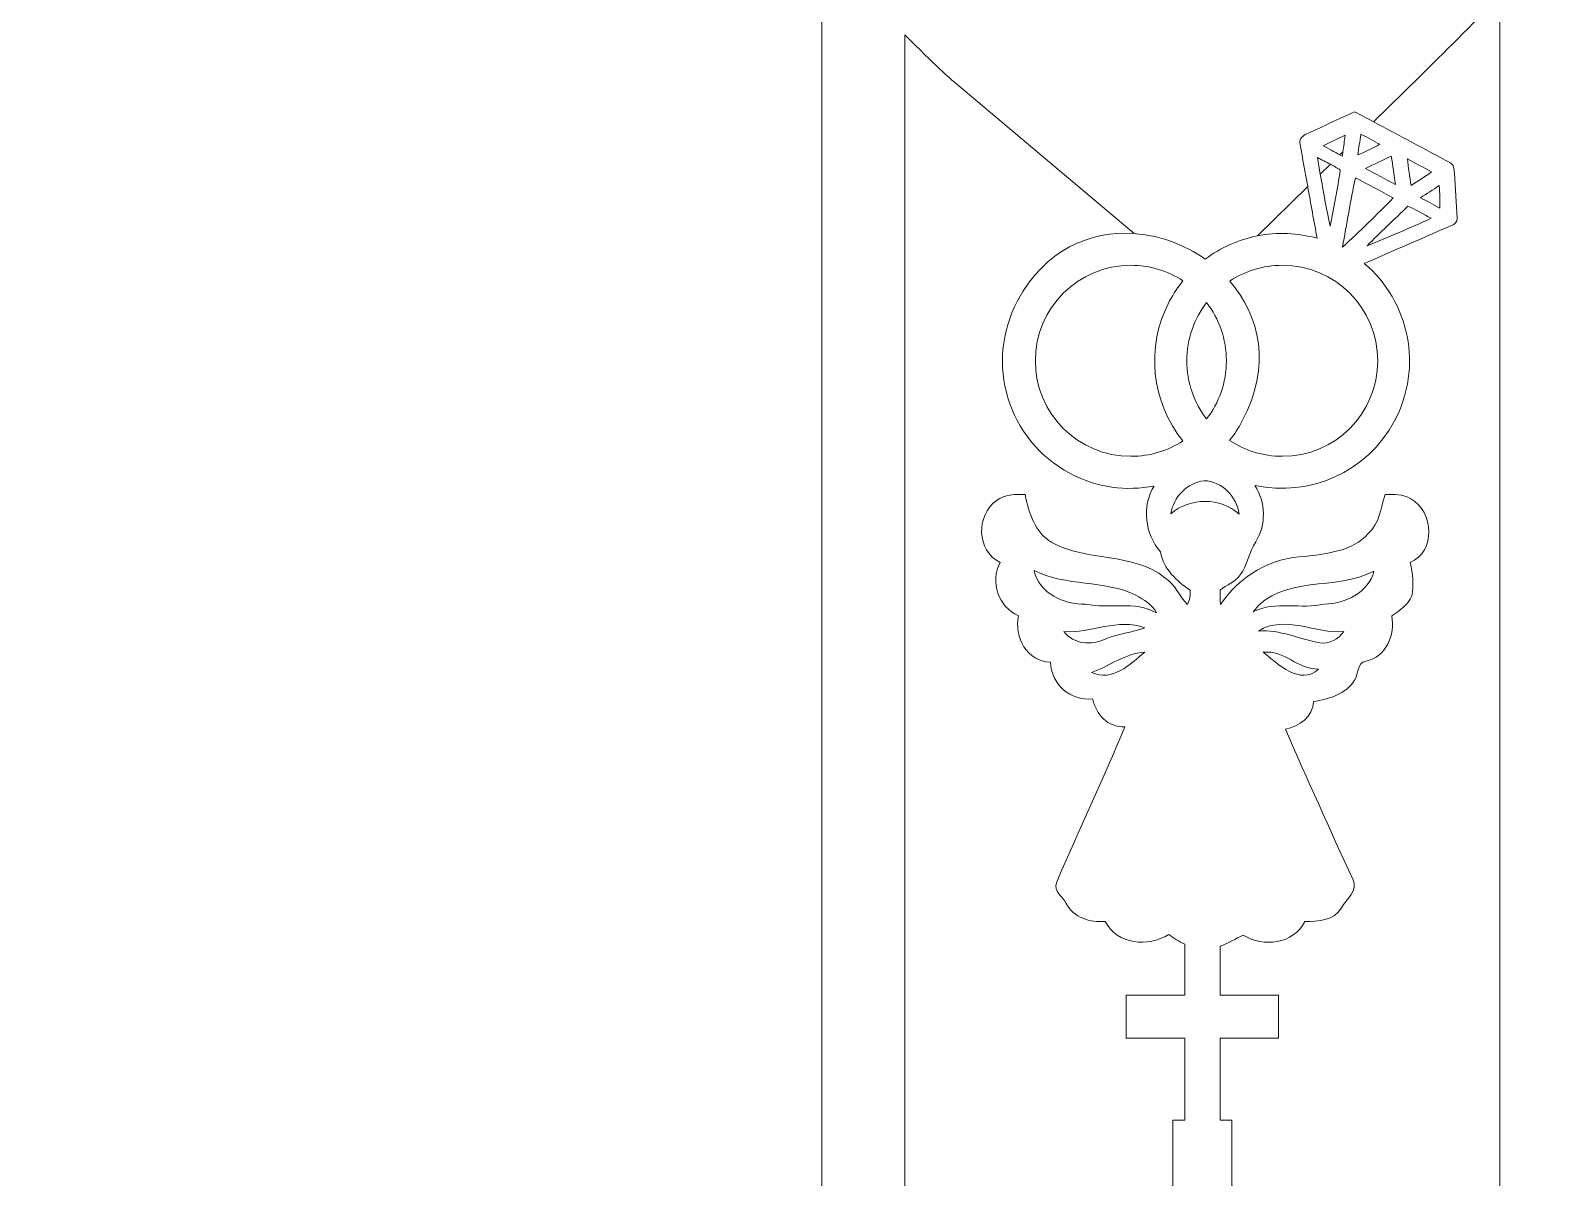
# Model space of a CAD drawing. Header units: millimetres. Extents: x -155 to 313, y -95 to 278.
# Drawn here: x -155.3 to -8.6, y 16.1 to 127.6 of the extents above; entities that cross this region are included whole.
import ezdxf

# ---------------------------------------------------------------- set-up
doc = ezdxf.new("R2010")
doc.units = ezdxf.units.MM
doc.header["$MEASUREMENT"] = 0
doc.layers.add('Layer 1', color=7, linetype='Continuous')

msp = doc.modelspace()

# ---------------------------------------------------------------- linework, layer by layer
at = {"layer": 'Layer 1', "color": 250, "lineweight": 20}
for points, knots in [([(-73.4549, 213.1171), (-73.4549, 213.1171), (-73.4549, 252.0068), (-73.4549, 252.0068), (-73.4549, 252.0068), (-73.4549, 258.2645), (-68.3312, 263.3881), (-62.0684, 263.3881), (-62.0684, 263.3881), (-62.0684, 263.3881), (-60.0864, 263.3881), (-60.0864, 263.3881), (-60.0864, 263.3881), (-59.4734, 271.3571), (-51.3971, 277.6608), (-41.5278, 277.6608), (-41.5278, 277.6608), (-31.6586, 277.6608), (-23.5874, 271.3571), (-22.9693, 263.3881), (-22.9693, 263.3881), (-22.9693, 263.3881), (-20.9873, 263.3881), (-20.9873, 263.3881), (-20.9873, 263.3881), (-14.7245, 263.3881), (-9.6008, 258.2645), (-9.6008, 252.0068), (-9.6008, 252.0068), (-9.6008, 252.0068), (-9.6008, 213.6228), (-9.6008, 213.6228), (-9.6008, 213.6228), (-7.5115, 213.2806), (-5.3762, 212.6778), (-3.2256, 211.7532), (-3.2256, 211.7532), (5.3921, 208.0599), (11.4659, 202.1036), (14.8323, 195.0285), (14.8323, 195.0285), (14.8323, 195.0285), (45.4261, 195.0285), (45.4261, 195.0285), (45.4261, 195.0285), (52.9506, 195.0285), (59.0908, 188.8986), (59.0908, 181.328), (59.0908, 181.328), (66.7124, 179.1519), (72.2907, 172.1024), (72.2907, 163.7401), (72.2907, 163.7401), (72.2907, 155.3777), (66.7124, 148.3282), (59.0908, 146.1521), (59.0908, 146.1521), (59.0908, 138.6122), (52.9506, 132.472), (45.4261, 132.472), (45.4261, 132.472), (45.4261, 132.472), (-4.564, 132.472), (-4.564, 132.472), (-4.564, 132.472), (-4.564, 132.472), (-4.564, -38.7846), (-4.564, -38.7846), (-4.564, -38.7846), (-4.564, -47.7957), (-11.9404, -55.167), (-20.9515, -55.167), (-20.9515, -55.167), (-20.9515, -55.167), (-22.4278, -55.167), (-22.4278, -55.167), (-22.4278, -55.167), (-22.4278, -55.167), (-22.4278, -59.9637), (-22.4278, -59.9637), (-22.4278, -59.9637), (-35.1629, -59.9637), (-47.8928, -59.9637), (-60.6279, -59.9637), (-60.6279, -59.9637), (-60.6279, -59.9637), (-60.6279, -55.167), (-60.6279, -55.167), (-60.6279, -55.167), (-60.6279, -55.167), (-62.1042, -55.167), (-62.1042, -55.167), (-62.1042, -55.167), (-71.1153, -55.167), (-78.4917, -47.7957), (-78.4917, -38.7846), (-78.4917, -38.7846), (-78.4917, -38.7846), (-78.4917, 132.472), (-78.4917, 132.472), (-78.4917, 132.472), (-95.155, 132.472), (-111.8184, 132.472), (-128.4817, 132.472), (-128.4817, 132.472), (-136.0063, 132.472), (-142.1516, 138.6122), (-142.1516, 146.1521), (-142.1516, 146.1521), (-149.7681, 148.3282), (-155.3464, 155.3777), (-155.3464, 163.7401), (-155.3464, 163.7401), (-155.3464, 172.1024), (-149.7681, 179.1519), (-142.1516, 181.328), (-142.1516, 181.328), (-142.1516, 188.8986), (-136.0063, 195.0285), (-128.4817, 195.0285), (-128.4817, 195.0285), (-128.4817, 195.0285), (-98.1128, 195.0285), (-98.1128, 195.0285), (-98.1128, 195.0285), (-92.9891, 206.3179), (-83.3906, 211.7992), (-73.4549, 213.1171)], [0, 0, 0, 0, 0.03030303, 0.03030303, 0.03030303, 0.03030303, 0.06060606, 0.06060606, 0.06060606, 0.06060606, 0.09090909, 0.09090909, 0.09090909, 0.09090909, 0.12121212, 0.12121212, 0.12121212, 0.12121212, 0.15151515, 0.15151515, 0.15151515, 0.15151515, 0.18181818, 0.18181818, 0.18181818, 0.18181818, 0.21212121, 0.21212121, 0.21212121, 0.21212121, 0.24242424, 0.24242424, 0.24242424, 0.24242424, 0.27272727, 0.27272727, 0.27272727, 0.27272727, 0.3030303, 0.3030303, 0.3030303, 0.3030303, 0.33333333, 0.33333333, 0.33333333, 0.33333333, 0.36363636, 0.36363636, 0.36363636, 0.36363636, 0.39393939, 0.39393939, 0.39393939, 0.39393939, 0.42424242, 0.42424242, 0.42424242, 0.42424242, 0.45454545, 0.45454545, 0.45454545, 0.45454545, 0.48484848, 0.48484848, 0.48484848, 0.48484848, 0.51515152, 0.51515152, 0.51515152, 0.51515152, 0.54545455, 0.54545455, 0.54545455, 0.54545455, 0.57575758, 0.57575758, 0.57575758, 0.57575758, 0.60606061, 0.60606061, 0.60606061, 0.60606061, 0.63636364, 0.63636364, 0.63636364, 0.63636364, 0.66666667, 0.66666667, 0.66666667, 0.66666667, 0.6969697, 0.6969697, 0.6969697, 0.6969697, 0.72727273, 0.72727273, 0.72727273, 0.72727273, 0.75757576, 0.75757576, 0.75757576, 0.75757576, 0.78787879, 0.78787879, 0.78787879, 0.78787879, 0.81818182, 0.81818182, 0.81818182, 0.81818182, 0.84848485, 0.84848485, 0.84848485, 0.84848485, 0.87878788, 0.87878788, 0.87878788, 0.87878788, 0.90909091, 0.90909091, 0.90909091, 0.90909091, 0.93939394, 0.93939394, 0.93939394, 0.93939394, 1, 1, 1, 1]), ([(-38.6519, 15.3637), (-31.4849, 13.5451), (-26.0598, 5.05), (-26.0598, -5.1514), (-26.0598, -5.1514), (-26.0598, -5.7746), (-26.0803, -6.3927), (-26.1211, -7.0006), (-26.1211, -7.0006), (-26.1211, -7.0006), (-23.4597, -7.0006), (-23.4597, -7.0006), (-23.4597, -7.0006), (-23.4597, -7.0006), (-23.4597, -48.5108), (-23.4597, -48.5108), (-23.4597, -48.5108), (-17.3604, -47.5505), (-12.6556, -42.2378), (-12.6556, -35.8779), (-12.6556, -35.8779), (-12.6556, -35.8779), (-12.6556, 130.8731), (-12.6556, 130.8731), (-12.6556, 130.8731), (-15.4499, 127.992), (-18.1062, 125.3408), (-20.4254, 123.0778), (-20.4254, 123.0778), (-20.4254, 123.0778), (-24.9054, 118.6744), (-24.9054, 118.6744), (-24.9054, 118.6744), (-22.4329, 117.3565), (-19.9656, 116.0283), (-17.4881, 114.7155), (-17.4881, 114.7155), (-17.0845, 114.5571), (-17.1049, 114.0514), (-17.0436, 113.6887), (-17.0436, 113.6887), (-16.967, 112.2277), (-16.8853, 110.7616), (-16.7831, 109.3058), (-16.7831, 109.3058), (-16.7525, 108.9584), (-17.0385, 108.7081), (-17.3348, 108.6008), (-17.3348, 108.6008), (-20.1648, 107.3799), (-22.9846, 106.1437), (-25.8095, 104.9177), (-25.8095, 104.9177), (-21.4317, 101.2346), (-20.0729, 94.8747), (-22.8722, 89.6285), (-22.8722, 89.6285), (-25.5388, 84.6325), (-31.1426, 82.2112), (-36.4195, 83.3606), (-36.4195, 83.3606), (-35.3979, 81.7259), (-35.2957, 79.5447), (-36.3429, 77.8896), (-36.3429, 77.8896), (-37.0019, 76.8883), (-37.1449, 75.6419), (-37.8499, 74.6713), (-37.8499, 74.6713), (-38.3249, 73.9715), (-39.1729, 73.7212), (-39.8114, 73.2052), (-39.8114, 73.2052), (-39.8012, 72.7353), (-39.7961, 72.2704), (-39.7808, 71.8004), (-39.7808, 71.8004), (-37.9571, 74.5078), (-34.841, 76.4337), (-31.5155, 76.4592), (-31.5155, 76.4592), (-29.4007, 76.7759), (-26.9385, 76.9445), (-25.4417, 78.6865), (-25.4417, 78.6865), (-24.3128, 79.6264), (-24.2311, 81.1793), (-23.7815, 82.4717), (-23.7815, 82.4717), (-22.9438, 82.4922), (-22.0396, 82.5432), (-21.2938, 82.0733), (-21.2938, 82.0733), (-19.0563, 80.832), (-18.8418, 76.9343), (-21.3602, 75.8718), (-21.3602, 75.8718), (-21.0843, 74.8246), (-21.0128, 73.7161), (-21.1865, 72.6433), (-21.1865, 72.6433), (-21.5594, 71.7749), (-22.3665, 71.1977), (-23.1379, 70.7021), (-23.1379, 70.7021), (-22.7956, 68.8785), (-23.6998, 66.6921), (-25.6563, 66.2937), (-25.6563, 66.2937), (-26.5247, 66.1557), (-26.3459, 65.0472), (-26.7444, 64.4547), (-26.7444, 64.4547), (-27.5872, 63.101), (-29.2525, 62.6106), (-30.7391, 62.3858), (-30.7391, 62.3858), (-30.7544, 60.8993), (-32.149, 59.9696), (-33.472, 59.7039), (-33.472, 59.7039), (-31.3418, 54.8255), (-29.1504, 49.9777), (-26.9283, 45.1401), (-26.9283, 45.1401), (-26.3255, 44.0469), (-27.5361, 43.204), (-28.0265, 42.3356), (-28.0265, 42.3356), (-28.7519, 41.1045), (-30.2997, 41.0228), (-31.5717, 41.0279), (-31.5717, 41.0279), (-32.67, 38.8466), (-35.6277, 38.4533), (-37.5638, 39.7099), (-37.5638, 39.7099), (-38.2943, 39.337), (-39.035, 38.9028), (-39.8166, 38.627), (-39.8166, 38.627), (-39.8166, 38.627), (-39.8166, 33.8609), (-39.8166, 33.8609), (-39.8166, 33.8609), (-39.8166, 33.8609), (-34.1361, 33.8609), (-34.1361, 33.8609), (-34.1361, 33.8609), (-34.1361, 33.8609), (-34.1361, 29.6874), (-34.1361, 29.6874), (-34.1361, 29.6874), (-34.1361, 29.6874), (-39.8166, 29.6874), (-39.8166, 29.6874), (-39.8166, 29.6874), (-39.8166, 29.6874), (-39.8166, 21.744), (-39.8166, 21.744), (-39.8166, 21.744), (-39.8166, 21.744), (-38.6519, 21.744), (-38.6519, 21.744), (-38.6519, 21.744), (-38.6519, 21.744), (-38.6519, 15.3637), (-38.6519, 15.3637)], [0, 0, 0, 0, 0.02325581, 0.02325581, 0.02325581, 0.02325581, 0.04651163, 0.04651163, 0.04651163, 0.04651163, 0.06976744, 0.06976744, 0.06976744, 0.06976744, 0.09302326, 0.09302326, 0.09302326, 0.09302326, 0.11627907, 0.11627907, 0.11627907, 0.11627907, 0.13953488, 0.13953488, 0.13953488, 0.13953488, 0.1627907, 0.1627907, 0.1627907, 0.1627907, 0.18604651, 0.18604651, 0.18604651, 0.18604651, 0.20930233, 0.20930233, 0.20930233, 0.20930233, 0.23255814, 0.23255814, 0.23255814, 0.23255814, 0.25581395, 0.25581395, 0.25581395, 0.25581395, 0.27906977, 0.27906977, 0.27906977, 0.27906977, 0.30232558, 0.30232558, 0.30232558, 0.30232558, 0.3255814, 0.3255814, 0.3255814, 0.3255814, 0.34883721, 0.34883721, 0.34883721, 0.34883721, 0.37209302, 0.37209302, 0.37209302, 0.37209302, 0.39534884, 0.39534884, 0.39534884, 0.39534884, 0.41860465, 0.41860465, 0.41860465, 0.41860465, 0.44186047, 0.44186047, 0.44186047, 0.44186047, 0.46511628, 0.46511628, 0.46511628, 0.46511628, 0.48837209, 0.48837209, 0.48837209, 0.48837209, 0.51162791, 0.51162791, 0.51162791, 0.51162791, 0.53488372, 0.53488372, 0.53488372, 0.53488372, 0.55813953, 0.55813953, 0.55813953, 0.55813953, 0.58139535, 0.58139535, 0.58139535, 0.58139535, 0.60465116, 0.60465116, 0.60465116, 0.60465116, 0.62790698, 0.62790698, 0.62790698, 0.62790698, 0.65116279, 0.65116279, 0.65116279, 0.65116279, 0.6744186, 0.6744186, 0.6744186, 0.6744186, 0.69767442, 0.69767442, 0.69767442, 0.69767442, 0.72093023, 0.72093023, 0.72093023, 0.72093023, 0.74418605, 0.74418605, 0.74418605, 0.74418605, 0.76744186, 0.76744186, 0.76744186, 0.76744186, 0.79069767, 0.79069767, 0.79069767, 0.79069767, 0.81395349, 0.81395349, 0.81395349, 0.81395349, 0.8372093, 0.8372093, 0.8372093, 0.8372093, 0.86046512, 0.86046512, 0.86046512, 0.86046512, 0.88372093, 0.88372093, 0.88372093, 0.88372093, 0.90697674, 0.90697674, 0.90697674, 0.90697674, 0.93023256, 0.93023256, 0.93023256, 0.93023256, 0.95348837, 0.95348837, 0.95348837, 0.95348837, 1, 1, 1, 1]), ([(-59.596, -48.5108), (-59.596, -48.5108), (-59.596, -7.0006), (-59.596, -7.0006), (-59.596, -7.0006), (-59.596, -7.0006), (-56.9346, -7.0006), (-56.9346, -7.0006), (-56.9346, -7.0006), (-56.9754, -6.3927), (-56.9959, -5.7746), (-56.9959, -5.1514), (-56.9959, -5.1514), (-56.9959, 5.05), (-51.5708, 13.5451), (-44.4038, 15.3637), (-44.4038, 15.3637), (-44.4038, 15.3637), (-44.4038, 21.744), (-44.4038, 21.744), (-44.4038, 21.744), (-44.4038, 21.744), (-43.2391, 21.744), (-43.2391, 21.744), (-43.2391, 21.744), (-43.2391, 21.744), (-43.2391, 29.6874), (-43.2391, 29.6874), (-43.2391, 29.6874), (-43.2391, 29.6874), (-48.9196, 29.6874), (-48.9196, 29.6874), (-48.9196, 29.6874), (-48.9196, 29.6874), (-48.9196, 33.8609), (-48.9196, 33.8609), (-48.9196, 33.8609), (-48.9196, 33.8609), (-43.2391, 33.8609), (-43.2391, 33.8609), (-43.2391, 33.8609), (-43.2391, 33.8609), (-43.2391, 38.8313), (-43.2391, 38.8313), (-43.2391, 38.8313), (-43.7908, 39.0714), (-44.3068, 39.3932), (-44.787, 39.7559), (-44.787, 39.7559), (-46.7843, 38.5146), (-49.8187, 38.7496), (-50.9578, 41.0279), (-50.9578, 41.0279), (-52.4137, 40.9053), (-54.033, 41.3804), (-54.7482, 42.7647), (-54.7482, 42.7647), (-55.0394, 43.439), (-56.0457, 43.9652), (-55.6983, 44.7825), (-55.6983, 44.7825), (-53.5682, 49.8653), (-51.1366, 54.8306), (-49.0575, 59.9287), (-49.0575, 59.9287), (-50.733, 59.8521), (-51.8416, 61.1189), (-52.1889, 62.6463), (-52.1889, 62.6463), (-54.3344, 62.4062), (-56.2296, 64.0511), (-56.2756, 66.2068), (-56.2756, 66.2068), (-58.5386, 66.2579), (-59.8412, 68.6333), (-59.3865, 70.7021), (-59.3865, 70.7021), (-61.3481, 71.5961), (-62.1553, 73.9817), (-61.1694, 75.8922), (-61.1694, 75.8922), (-63.4783, 77.0109), (-63.5294, 80.4795), (-61.5116, 81.8996), (-61.5116, 81.8996), (-60.7198, 82.5126), (-59.6879, 82.5126), (-58.7429, 82.4717), (-58.7429, 82.4717), (-58.3598, 80.7094), (-57.8234, 78.7988), (-56.1428, 77.8283), (-56.1428, 77.8283), (-52.7355, 75.9535), (-48.3219, 76.8934), (-45.165, 74.4057), (-45.165, 74.4057), (-44.1689, 73.7569), (-43.7704, 72.6127), (-42.9786, 71.7902), (-42.9786, 71.7902), (-42.7436, 72.2193), (-42.7028, 72.7046), (-42.7079, 73.1848), (-42.7079, 73.1848), (-44.0565, 74.1043), (-45.3029, 75.2281), (-45.589, 76.919), (-45.589, 76.919), (-47.1164, 78.6507), (-47.428, 81.3428), (-46.2122, 83.3095), (-46.2122, 83.3095), (-48.9043, 82.7833), (-51.7854, 83.146), (-54.3957, 84.5406), (-54.3957, 84.5406), (-60.4235, 87.7588), (-62.6967, 95.2579), (-59.4785, 101.2857), (-59.4785, 101.2857), (-56.8273, 106.251), (-52.4341, 108.1155), (-48.1585, 107.8192), (-48.1585, 107.8192), (-48.1585, 107.8192), (-65.8026, 122.6691), (-65.8026, 122.6691), (-65.8026, 122.6691), (-65.8026, 122.6691), (-67.611, 124.2834), (-70.4052, 127.1083), (-70.4052, 127.1083), (-70.4052, 127.1083), (-70.4052, -35.8779), (-70.4052, -35.8779), (-70.4052, -35.8779), (-70.4052, -42.2378), (-65.6953, -47.5505), (-59.596, -48.5108)], [0, 0, 0, 0, 0.02777778, 0.02777778, 0.02777778, 0.02777778, 0.05555556, 0.05555556, 0.05555556, 0.05555556, 0.08333333, 0.08333333, 0.08333333, 0.08333333, 0.11111111, 0.11111111, 0.11111111, 0.11111111, 0.13888889, 0.13888889, 0.13888889, 0.13888889, 0.16666667, 0.16666667, 0.16666667, 0.16666667, 0.19444444, 0.19444444, 0.19444444, 0.19444444, 0.22222222, 0.22222222, 0.22222222, 0.22222222, 0.25, 0.25, 0.25, 0.25, 0.27777778, 0.27777778, 0.27777778, 0.27777778, 0.30555556, 0.30555556, 0.30555556, 0.30555556, 0.33333333, 0.33333333, 0.33333333, 0.33333333, 0.36111111, 0.36111111, 0.36111111, 0.36111111, 0.38888889, 0.38888889, 0.38888889, 0.38888889, 0.41666667, 0.41666667, 0.41666667, 0.41666667, 0.44444444, 0.44444444, 0.44444444, 0.44444444, 0.47222222, 0.47222222, 0.47222222, 0.47222222, 0.5, 0.5, 0.5, 0.5, 0.52777778, 0.52777778, 0.52777778, 0.52777778, 0.55555556, 0.55555556, 0.55555556, 0.55555556, 0.58333333, 0.58333333, 0.58333333, 0.58333333, 0.61111111, 0.61111111, 0.61111111, 0.61111111, 0.63888889, 0.63888889, 0.63888889, 0.63888889, 0.66666667, 0.66666667, 0.66666667, 0.66666667, 0.69444444, 0.69444444, 0.69444444, 0.69444444, 0.72222222, 0.72222222, 0.72222222, 0.72222222, 0.75, 0.75, 0.75, 0.75, 0.77777778, 0.77777778, 0.77777778, 0.77777778, 0.80555556, 0.80555556, 0.80555556, 0.80555556, 0.83333333, 0.83333333, 0.83333333, 0.83333333, 0.86111111, 0.86111111, 0.86111111, 0.86111111, 0.88888889, 0.88888889, 0.88888889, 0.88888889, 0.91666667, 0.91666667, 0.91666667, 0.91666667, 0.94444444, 0.94444444, 0.94444444, 0.94444444, 1, 1, 1, 1]), ([(-26.1467, 117.4535), (-26.2437, 116.7895), (-26.3306, 116.1152), (-26.4379, 115.4511), (-26.4379, 115.4511), (-25.7074, 115.7678), (-24.9973, 116.1203), (-24.2924, 116.4881), (-24.2924, 116.4881), (-24.9003, 116.8252), (-25.5132, 117.1572), (-26.1314, 117.4689), (-26.1314, 117.4689), (-26.1314, 117.4689), (-26.1467, 117.4535), (-26.1467, 117.4535)], [0, 0, 0, 0, 0.2, 0.2, 0.2, 0.2, 0.4, 0.4, 0.4, 0.4, 0.6, 0.6, 0.6, 0.6, 1, 1, 1, 1]), ([(-30.0801, 113.5865), (-29.7838, 111.8957), (-29.4773, 110.2048), (-29.1248, 108.5242), (-29.1248, 108.5242), (-28.757, 110.3325), (-28.3995, 112.1562), (-28.1389, 113.985), (-28.1389, 113.985), (-28.4454, 114.1944), (-28.7673, 114.3783), (-29.0993, 114.552), (-29.0993, 114.552), (-29.0993, 114.552), (-30.0801, 113.5865), (-30.0801, 113.5865)], [0, 0, 0, 0, 0.2, 0.2, 0.2, 0.2, 0.4, 0.4, 0.4, 0.4, 0.6, 0.6, 0.6, 0.6, 1, 1, 1, 1]), ([(-28.1696, 115.4664), (-28.1696, 115.4664), (-27.9448, 115.3438), (-27.9448, 115.3438), (-27.9448, 115.3438), (-27.9244, 115.4766), (-27.9039, 115.6145), (-27.8835, 115.7474), (-27.8835, 115.7474), (-27.8835, 115.7474), (-28.1696, 115.4664), (-28.1696, 115.4664)], [0, 0, 0, 0, 0.25, 0.25, 0.25, 0.25, 0.5, 0.5, 0.5, 0.5, 1, 1, 1, 1]), ([(-25.6869, 114.1484), (-24.7164, 113.6325), (-23.756, 113.091), (-22.7803, 112.5904), (-22.7803, 112.5904), (-22.9029, 113.5099), (-23.0357, 114.4294), (-23.189, 115.3438), (-23.189, 115.3438), (-24.0216, 114.9505), (-24.8543, 114.552), (-25.6869, 114.1484)], [0, 0, 0, 0, 0.25, 0.25, 0.25, 0.25, 0.5, 0.5, 0.5, 0.5, 1, 1, 1, 1]), ([(-21.6258, 115.0628), (-21.5185, 114.2046), (-21.3908, 113.3464), (-21.2682, 112.4882), (-21.2682, 112.4882), (-20.6041, 112.9276), (-19.9196, 113.3413), (-19.2709, 113.8113), (-19.2709, 113.8113), (-20.0525, 114.2353), (-20.834, 114.6542), (-21.6258, 115.0628)], [0, 0, 0, 0, 0.25, 0.25, 0.25, 0.25, 0.5, 0.5, 0.5, 0.5, 1, 1, 1, 1]), ([(-26.6728, 113.2443), (-27.1326, 111.0068), (-27.5157, 108.7489), (-27.9244, 106.5013), (-27.9244, 106.5013), (-26.2335, 108.0389), (-24.604, 109.6531), (-22.9897, 111.2776), (-22.9897, 111.2776), (-24.2157, 111.9417), (-25.4417, 112.5955), (-26.6728, 113.2443)], [0, 0, 0, 0, 0.25, 0.25, 0.25, 0.25, 0.5, 0.5, 0.5, 0.5, 1, 1, 1, 1]), ([(-36.1743, 107.5996), (-34.2894, 107.9725), (-32.3073, 107.9061), (-30.3866, 107.3595), (-30.3866, 107.3595), (-30.6931, 109.035), (-30.9945, 110.7105), (-31.301, 112.3912), (-31.301, 112.3912), (-31.301, 112.3912), (-36.1743, 107.5996), (-36.1743, 107.5996)], [0, 0, 0, 0, 0.25, 0.25, 0.25, 0.25, 0.5, 0.5, 0.5, 0.5, 1, 1, 1, 1]), ([(-18.5251, 112.4729), (-19.1278, 112.0745), (-19.7408, 111.6862), (-20.3487, 111.3031), (-20.3487, 111.3031), (-19.7255, 110.9711), (-19.1125, 110.6186), (-18.4842, 110.2968), (-18.4842, 110.2968), (-18.4893, 111.0222), (-18.4638, 111.7475), (-18.5251, 112.4729)], [0, 0, 0, 0, 0.25, 0.25, 0.25, 0.25, 0.5, 0.5, 0.5, 0.5, 1, 1, 1, 1]), ([(-21.5747, 110.4909), (-22.8825, 109.1934), (-24.2515, 107.9469), (-25.5388, 106.629), (-25.5388, 106.629), (-23.4393, 107.4719), (-21.3602, 108.3658), (-19.3066, 109.3058), (-19.3066, 109.3058), (-20.0576, 109.7144), (-20.7983, 110.1435), (-21.5747, 110.4909)], [0, 0, 0, 0, 0.25, 0.25, 0.25, 0.25, 0.5, 0.5, 0.5, 0.5, 1, 1, 1, 1]), ([(-43.423, 87.6873), (-46.4421, 91.4317), (-47.1164, 96.7699), (-44.7052, 101.2857), (-44.7052, 101.2857), (-44.3272, 101.9906), (-43.893, 102.6394), (-43.4128, 103.2371), (-43.4128, 103.2371), (-44.8687, 104.1872), (-46.6055, 104.7389), (-48.4701, 104.7389), (-48.4701, 104.7389), (-53.5937, 104.7389), (-57.7468, 100.5858), (-57.7468, 95.4673), (-57.7468, 95.4673), (-57.7468, 90.3437), (-53.5937, 86.1906), (-48.4701, 86.1906), (-48.4701, 86.1906), (-46.6106, 86.1906), (-44.8738, 86.7423), (-43.423, 87.6873)], [0, 0, 0, 0, 0.14285714, 0.14285714, 0.14285714, 0.14285714, 0.28571429, 0.28571429, 0.28571429, 0.28571429, 0.42857143, 0.42857143, 0.42857143, 0.42857143, 0.57142857, 0.57142857, 0.57142857, 0.57142857, 0.71428571, 0.71428571, 0.71428571, 0.71428571, 1, 1, 1, 1]), ([(-37.6506, 89.6285), (-38.0133, 88.9491), (-38.4271, 88.3157), (-38.892, 87.7384), (-38.892, 87.7384), (-37.4208, 86.7627), (-35.6584, 86.1906), (-33.7632, 86.1906), (-33.7632, 86.1906), (-28.6447, 86.1906), (-24.4916, 90.3437), (-24.4916, 95.4673), (-24.4916, 95.4673), (-24.4916, 100.5858), (-28.6447, 104.7389), (-33.7632, 104.7389), (-33.7632, 104.7389), (-35.6533, 104.7389), (-37.4054, 104.177), (-38.8715, 103.2064), (-38.8715, 103.2064), (-35.9291, 99.8349), (-34.8053, 94.9514), (-37.6506, 89.6285)], [0, 0, 0, 0, 0.14285714, 0.14285714, 0.14285714, 0.14285714, 0.28571429, 0.28571429, 0.28571429, 0.28571429, 0.42857143, 0.42857143, 0.42857143, 0.42857143, 0.57142857, 0.57142857, 0.57142857, 0.57142857, 0.71428571, 0.71428571, 0.71428571, 0.71428571, 1, 1, 1, 1]), ([(-41.1192, 89.8175), (-42.3247, 91.3806), (-43.0399, 93.3371), (-43.0399, 95.4673), (-43.0399, 95.4673), (-43.0399, 97.5924), (-42.3247, 99.554), (-41.1192, 101.1171), (-41.1192, 101.1171), (-39.9136, 99.554), (-39.1985, 97.5924), (-39.1985, 95.4673), (-39.1985, 95.4673), (-39.1985, 93.3371), (-39.9136, 91.3806), (-41.1192, 89.8175)], [0, 0, 0, 0, 0.2, 0.2, 0.2, 0.2, 0.4, 0.4, 0.4, 0.4, 0.6, 0.6, 0.6, 0.6, 1, 1, 1, 1]), ([(-44.5877, 80.6225), (-42.6874, 82.201), (-39.8166, 82.2367), (-37.9622, 80.5765), (-37.9622, 80.5765), (-38.1819, 82.2623), (-39.6224, 83.7795), (-41.3644, 83.8203), (-41.3644, 83.8203), (-42.9939, 83.6313), (-44.3579, 82.2265), (-44.5877, 80.6225)], [0, 0, 0, 0, 0.25, 0.25, 0.25, 0.25, 0.5, 0.5, 0.5, 0.5, 1, 1, 1, 1]), ([(-57.8745, 75.1004), (-57.3534, 72.8885), (-54.9781, 71.7647), (-52.8632, 71.8464), (-52.8632, 71.8464), (-50.5951, 71.3049), (-48.1023, 72.2398), (-45.9976, 70.9882), (-45.9976, 70.9882), (-46.3603, 71.8209), (-47.2441, 72.2449), (-47.9746, 72.7199), (-47.9746, 72.7199), (-51.0957, 74.1962), (-54.7686, 73.5373), (-57.8745, 75.1004)], [0, 0, 0, 0, 0.2, 0.2, 0.2, 0.2, 0.4, 0.4, 0.4, 0.4, 0.6, 0.6, 0.6, 0.6, 1, 1, 1, 1]), ([(-36.5983, 71.1057), (-34.4222, 72.1938), (-31.9548, 71.3151), (-29.6663, 71.8413), (-29.6663, 71.8413), (-27.6741, 71.8771), (-25.3753, 72.96), (-24.8696, 75.0442), (-24.8696, 75.0442), (-28.5578, 73.0571), (-33.7785, 74.7582), (-36.5983, 71.1057)], [0, 0, 0, 0, 0.25, 0.25, 0.25, 0.25, 0.5, 0.5, 0.5, 0.5, 1, 1, 1, 1]), ([(-54.973, 69.1697), (-54.0126, 67.9181), (-52.3217, 67.8415), (-50.968, 68.4341), (-50.968, 68.4341), (-49.7369, 68.996), (-48.3679, 69.0624), (-47.1266, 69.5528), (-47.1266, 69.5528), (-49.7267, 70.5285), (-52.3371, 68.9755), (-54.973, 69.1697)], [0, 0, 0, 0, 0.25, 0.25, 0.25, 0.25, 0.5, 0.5, 0.5, 0.5, 1, 1, 1, 1]), ([(-36.0824, 69.2207), (-34.0033, 69.4097), (-32.1132, 68.4238), (-30.1107, 68.0765), (-30.1107, 68.0765), (-29.1861, 67.9488), (-28.3279, 68.4494), (-27.7916, 69.1748), (-27.7916, 69.1748), (-30.5552, 68.9142), (-33.4925, 70.8809), (-36.0824, 69.2207)], [0, 0, 0, 0, 0.25, 0.25, 0.25, 0.25, 0.5, 0.5, 0.5, 0.5, 1, 1, 1, 1]), ([(-52.286, 65.2107), (-50.3142, 64.2248), (-48.5211, 66.0025), (-47.1317, 67.1774), (-47.1317, 67.1774), (-49.0115, 67.0906), (-50.5543, 65.793), (-52.286, 65.2107)], [0, 0, 0, 0, 0.33333333, 0.33333333, 0.33333333, 0.33333333, 1, 1, 1, 1]), ([(-35.6226, 67.1672), (-34.2025, 66.0178), (-32.0468, 63.8928), (-30.2487, 65.5325), (-30.2487, 65.5325), (-32.2103, 65.4712), (-33.6151, 67.4124), (-35.6226, 67.1672)], [0, 0, 0, 0, 0.33333333, 0.33333333, 0.33333333, 0.33333333, 1, 1, 1, 1])]:
    msp.add_open_spline(points, degree=3, knots=knots, dxfattribs=at)
at = {"layer": 'Layer 1', "color": 242, "lineweight": 20}
for points, knots in [([(-31.301, 112.3912), (-31.5462, 113.7449), (-31.7914, 115.1037), (-32.0366, 116.4574), (-32.0366, 116.4574), (-32.2052, 116.9938), (-31.7658, 117.3718), (-31.3112, 117.5302), (-31.3112, 117.5302), (-29.7889, 118.2351), (-28.2769, 118.9656), (-26.7495, 119.6552), (-26.7495, 119.6552), (-26.1365, 119.3283), (-25.5184, 119.0014), (-24.9054, 118.6744)], [0, 0, 0, 0, 0.2, 0.2, 0.2, 0.2, 0.4, 0.4, 0.4, 0.4, 0.6, 0.6, 0.6, 0.6, 1, 1, 1, 1]), ([(-27.8835, 115.7474), (-27.8069, 116.2837), (-27.7405, 116.8252), (-27.6639, 117.3616), (-27.6639, 117.3616), (-28.3943, 117.05), (-29.0891, 116.6822), (-29.8094, 116.3501), (-29.8094, 116.3501), (-29.2577, 116.0641), (-28.7162, 115.7576), (-28.1696, 115.4664)], [0, 0, 0, 0, 0.25, 0.25, 0.25, 0.25, 0.5, 0.5, 0.5, 0.5, 1, 1, 1, 1]), ([(-29.0993, 114.552), (-29.5182, 114.7768), (-29.9422, 114.9811), (-30.361, 115.2008), (-30.361, 115.2008), (-30.2691, 114.6644), (-30.1771, 114.1229), (-30.0801, 113.5865)], [0, 0, 0, 0, 0.33333333, 0.33333333, 0.33333333, 0.33333333, 1, 1, 1, 1]), ([(-48.1585, 107.8192), (-45.6962, 107.6507), (-43.2698, 106.7618), (-41.2418, 105.3366), (-41.2418, 105.3366), (-39.7399, 106.4706), (-38.0031, 107.2369), (-36.1743, 107.5996)], [0, 0, 0, 0, 0.33333333, 0.33333333, 0.33333333, 0.33333333, 1, 1, 1, 1])]:
    msp.add_open_spline(points, degree=3, knots=knots, dxfattribs=at)

doc.saveas('drawing.dxf')
